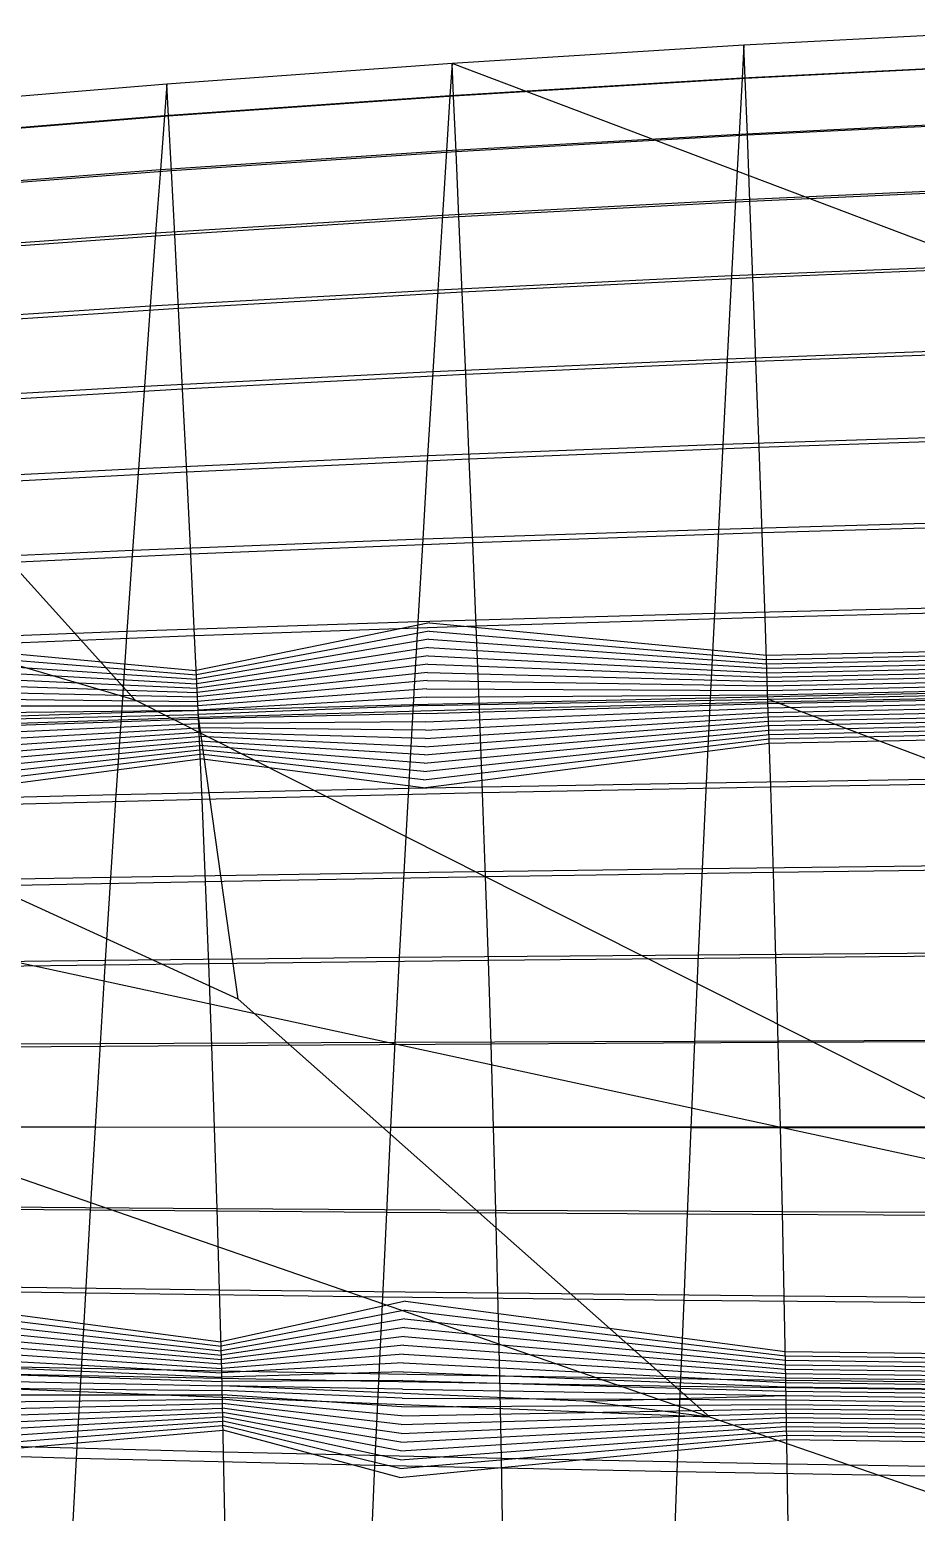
# Model space of a CAD drawing. Extents: x -483 to 483, y 0 to 271.
# Drawn here: x -245.2 to -164.6, y 132.9 to 267.4 of the extents above; entities that cross this region are included whole.
import ezdxf

# ---------------------------------------------------------------- set-up
doc = ezdxf.new("R2010")
doc.units = 0

msp = doc.modelspace()

# ---------------------------------------------------------------- linework, layer by layer
at = {"layer": 'default', "color": 5, "linetype": 'CONTINUOUS'}
for p, q in [((-153.343, 267.429, 16.342), (-180.304, 266.009, 22.682)), ((-153.343, 267.429, 16.342), (-180.304, 266.009, 22.682)), ((-180.304, 266.009, 22.682), (-206.811, 264.368, 30.019)), ((-180.304, 266.009, 22.682), (-206.811, 264.368, 30.019)), ((-180.304, 266.009, 22.682), (-180.467, 263.02, 22.023)), ((-206.811, 264.368, 30.019), (-232.703, 262.487, 38.565)), ((-206.811, 264.368, 30.019), (-232.703, 262.487, 38.565)), ((-206.811, 264.368, 30.019), (-206.999, 261.43, 29.375)), ((-153.484, 264.397, 15.671), (-180.467, 263.02, 22.023)), ((-232.703, 262.487, 38.565), (-257.892, 260.375, 48.367)), ((-232.703, 262.487, 38.565), (-257.892, 260.375, 48.367)), ((-232.703, 262.487, 38.565), (-232.923, 259.608, 37.94)), ((-180.467, 263.02, 22.023), (-206.999, 261.43, 29.375)), ((-180.467, 263.02, 22.023), (-180.741, 257.926, 20.911)), ((-206.999, 261.43, 29.375), (-232.923, 259.608, 37.94)), ((-206.999, 261.43, 29.375), (-207.316, 256.424, 28.288)), ((-232.923, 259.608, 37.94), (-258.139, 257.562, 47.764)), ((-232.923, 259.608, 37.94), (-233.293, 254.701, 36.886)), ((-153.721, 259.228, 14.539), (-180.741, 257.926, 20.911)), ((-180.741, 257.926, 20.911), (-207.316, 256.424, 28.288)), ((-180.741, 257.926, 20.911), (-181.061, 251.956, 19.615)), ((-207.316, 256.424, 28.288), (-233.293, 254.701, 36.886)), ((-207.316, 256.424, 28.288), (-207.686, 250.556, 27.021)), ((-233.293, 254.701, 36.886), (-258.555, 252.768, 46.746)), ((-233.293, 254.701, 36.886), (-233.725, 248.951, 35.658)), ((-153.998, 253.17, 13.221), (-181.061, 251.956, 19.615)), ((-181.061, 251.956, 19.615), (-207.686, 250.556, 27.021)), ((-181.061, 251.956, 19.615), (-181.425, 245.072, 18.141)), ((-207.686, 250.556, 27.021), (-233.725, 248.951, 35.658)), ((-207.686, 250.556, 27.021), (-208.106, 243.79, 25.579)), ((-233.725, 248.951, 35.658), (-259.041, 247.149, 45.56)), ((-233.725, 248.951, 35.658), (-234.216, 242.319, 34.26)), ((-181.425, 245.072, 18.141), (-208.106, 243.79, 25.579)), ((-181.425, 245.072, 18.141), (-181.819, 237.53, 16.544)), ((-154.313, 246.184, 11.72), (-181.425, 245.072, 18.141)), ((-208.106, 243.79, 25.579), (-234.216, 242.319, 34.26)), ((-208.106, 243.79, 25.579), (-208.561, 236.377, 24.018)), ((-234.216, 242.319, 34.26), (-259.593, 240.67, 44.209)), ((-234.216, 242.319, 34.26), (-234.748, 235.055, 32.746)), ((-154.654, 238.532, 10.095), (-181.819, 237.53, 16.544)), ((-181.819, 237.53, 16.544), (-208.561, 236.377, 24.018)), ((-181.819, 237.53, 16.544), (-182.218, 229.772, 14.924)), ((-208.561, 236.377, 24.018), (-234.748, 235.055, 32.746)), ((-208.561, 236.377, 24.018), (-209.023, 228.752, 22.434)), ((-234.748, 235.055, 32.746), (-260.191, 233.572, 42.747)), ((-234.748, 235.055, 32.746), (-235.288, 227.582, 31.21)), ((-155, 230.66, 8.447), (-182.218, 229.772, 14.924)), ((-182.218, 229.772, 14.924), (-209.023, 228.752, 22.434)), ((-182.218, 229.772, 14.924), (-182.608, 222.07, 13.343)), ((-235.288, 227.582, 31.21), (-260.799, 226.27, 41.263)), ((-235.288, 227.582, 31.21), (-235.815, 220.163, 29.71)), ((-209.023, 228.752, 22.434), (-235.288, 227.582, 31.21)), ((-209.023, 228.752, 22.434), (-209.474, 221.183, 20.889)), ((-182.608, 222.07, 13.343), (-209.474, 221.183, 20.889)), ((-182.608, 222.07, 13.343), (-182.989, 214.425, 11.802)), ((-155.337, 222.845, 6.839), (-182.608, 222.07, 13.343)), ((-209.474, 221.183, 20.889), (-235.815, 220.163, 29.71)), ((-209.474, 221.183, 20.889), (-209.914, 213.668, 19.381)), ((-235.815, 220.163, 29.71), (-261.391, 219.021, 39.814)), ((-235.815, 220.163, 29.71), (-236.328, 212.799, 28.248)), ((-182.989, 214.425, 11.802), (-209.914, 213.668, 19.381)), ((-182.989, 214.425, 11.802), (-183.363, 206.762, 10.286)), ((-155.666, 215.087, 5.271), (-182.989, 214.425, 11.802)), ((-236.328, 212.799, 28.248), (-261.969, 211.826, 38.401)), ((-236.328, 212.799, 28.248), (-236.834, 205.417, 26.809)), ((-209.914, 213.668, 19.381), (-236.328, 212.799, 28.248)), ((-208.859, 213.595, 22.997), (-230.039, 209.269, 46.148)), ((-208.887, 212.845, 22.9), (-230.02, 208.869, 46.2)), ((-209.914, 213.668, 19.381), (-210.346, 206.136, 17.898)), ((-208.916, 212.096, 22.803), (-230.002, 208.468, 46.253)), ((-208.944, 211.346, 22.707), (-229.984, 208.068, 46.305)), ((-208.972, 210.597, 22.61), (-229.965, 207.668, 46.358)), ((-209, 209.847, 22.513), (-229.947, 207.267, 46.41)), ((-209.029, 209.098, 22.416), (-229.929, 206.867, 46.462)), ((-209.057, 208.348, 22.319), (-229.91, 206.466, 46.515)), ((-209.085, 207.599, 22.222), (-229.892, 206.066, 46.567)), ((-155.99, 207.312, 3.729), (-183.363, 206.762, 10.286)), ((-210.346, 206.136, 17.898), (-236.834, 205.417, 26.809)), ((-209.113, 206.849, 22.126), (-229.873, 205.666, 46.619)), ((-209.142, 206.1, 22.029), (-229.855, 205.265, 46.672)), ((-210.346, 206.136, 17.898), (-210.772, 198.551, 16.439)), ((-183.363, 206.762, 10.286), (-210.346, 206.136, 17.898)), ((-183.363, 206.762, 10.286), (-183.731, 199.045, 8.794)), ((-236.834, 205.417, 26.809), (-262.538, 204.613, 37.011)), ((-236.834, 205.417, 26.809), (-237.332, 197.983, 25.393)), ((-209.17, 205.35, 21.932), (-229.837, 204.865, 46.723)), ((-209.198, 204.601, 21.835), (-229.819, 204.465, 46.774)), ((-209.226, 203.851, 21.738), (-229.801, 204.064, 46.824)), ((-209.255, 203.102, 21.641), (-229.784, 203.664, 46.874)), ((-209.283, 202.352, 21.545), (-229.766, 203.264, 46.925)), ((-209.311, 201.603, 21.448), (-229.748, 202.863, 46.975)), ((-209.339, 200.853, 21.351), (-229.73, 202.463, 47.026)), ((-209.368, 200.104, 21.254), (-229.713, 202.062, 47.076)), ((-209.396, 199.354, 21.157), (-229.695, 201.662, 47.127)), ((-209.424, 198.605, 21.06), (-229.677, 201.262, 47.177)), ((-156.308, 199.481, 2.212), (-183.731, 199.045, 8.794)), ((-237.332, 197.983, 25.393), (-263.098, 197.349, 35.642)), ((-237.332, 197.983, 25.393), (-237.82, 190.484, 24.002)), ((-210.772, 198.551, 16.439), (-237.332, 197.983, 25.393)), ((-210.772, 198.551, 16.439), (-211.19, 190.9, 15.006)), ((-183.731, 199.045, 8.794), (-210.772, 198.551, 16.439)), ((-183.731, 199.045, 8.794), (-184.092, 191.26, 7.33)), ((-184.092, 191.26, 7.33), (-211.19, 190.9, 15.006)), ((-184.092, 191.26, 7.33), (-184.446, 183.437, 5.894)), ((-156.62, 191.582, 0.723), (-184.092, 191.26, 7.33)), ((-237.82, 190.484, 24.002), (-263.648, 190.022, 34.298)), ((-237.82, 190.484, 24.002), (-238.3, 182.947, 22.638)), ((-211.19, 190.9, 15.006), (-237.82, 190.484, 24.002)), ((-211.19, 190.9, 15.006), (-211.6, 183.21, 13.601)), ((-211.6, 183.21, 13.601), (-238.3, 182.947, 22.638)), ((-211.6, 183.21, 13.601), (-211.999, 175.5, 12.233)), ((-184.446, 183.437, 5.894), (-211.6, 183.21, 13.601)), ((-184.446, 183.437, 5.894), (-184.791, 175.593, 4.496)), ((-156.927, 183.644, -0.738), (-184.446, 183.437, 5.894)), ((-238.3, 182.947, 22.638), (-264.188, 182.658, 32.978)), ((-238.3, 182.947, 22.638), (-238.766, 175.391, 21.31)), ((-238.766, 175.391, 21.31), (-264.713, 175.274, 31.693)), ((-238.766, 175.391, 21.31), (-239.222, 167.831, 20.013)), ((-211.999, 175.5, 12.233), (-238.766, 175.391, 21.31)), ((-211.999, 175.5, 12.233), (-212.388, 167.787, 10.897)), ((-184.791, 175.593, 4.496), (-211.999, 175.5, 12.233)), ((-184.791, 175.593, 4.496), (-185.128, 167.746, 3.132)), ((-157.225, 175.685, -2.158), (-184.791, 175.593, 4.496)), ((-239.222, 167.831, 20.013), (-265.227, 167.888, 30.439)), ((-239.222, 167.831, 20.013), (-239.666, 160.282, 18.75)), ((-212.388, 167.787, 10.897), (-239.222, 167.831, 20.013)), ((-212.388, 167.787, 10.897), (-212.767, 160.085, 9.597)), ((-185.128, 167.746, 3.132), (-212.388, 167.787, 10.897)), ((-185.128, 167.746, 3.132), (-185.455, 159.909, 1.804)), ((-157.516, 167.723, -3.545), (-185.128, 167.746, 3.132)), ((-239.666, 160.282, 18.75), (-265.727, 160.511, 29.217)), ((-239.666, 160.282, 18.75), (-240.1, 152.75, 17.516)), ((-212.767, 160.085, 9.597), (-239.666, 160.282, 18.75)), ((-212.767, 160.085, 9.597), (-213.138, 152.399, 8.327)), ((-185.455, 159.909, 1.804), (-212.767, 160.085, 9.597)), ((-185.455, 159.909, 1.804), (-185.775, 152.09, 0.507)), ((-157.799, 159.771, -4.894), (-185.455, 159.909, 1.804)), ((-240.1, 152.75, 17.516), (-266.215, 153.15, 28.022)), ((-240.1, 152.75, 17.516), (-240.52, 145.239, 16.318)), ((-213.138, 152.399, 8.327), (-240.1, 152.75, 17.516)), ((-213.138, 152.399, 8.327), (-213.497, 144.737, 7.094)), ((-185.775, 152.09, 0.507), (-213.138, 152.399, 8.327)), ((-185.775, 152.09, 0.507), (-186.086, 144.294, -0.751)), ((-158.076, 151.838, -6.213), (-185.775, 152.09, 0.507)), ((-211.048, 152.021, 15.492), (-227.798, 148.332, 52.527)), ((-211.074, 151.221, 15.402), (-227.787, 147.931, 52.556)), ((-211.101, 150.422, 15.312), (-227.777, 147.531, 52.586)), ((-211.127, 149.622, 15.222), (-227.766, 147.131, 52.615)), ((-211.153, 148.823, 15.132), (-227.756, 146.731, 52.645)), ((-211.179, 148.023, 15.042), (-227.746, 146.33, 52.674)), ((-211.205, 147.224, 14.953), (-227.735, 145.93, 52.704)), ((-240.52, 145.239, 16.318), (-266.69, 145.812, 26.863)), ((-211.232, 146.424, 14.863), (-227.725, 145.53, 52.732)), ((-211.258, 145.625, 14.773), (-227.716, 145.13, 52.758)), ((-240.52, 145.239, 16.318), (-240.928, 137.759, 15.157)), ((-213.497, 144.737, 7.094), (-240.52, 145.239, 16.318)), ((-211.284, 144.825, 14.683), (-227.707, 144.73, 52.785)), ((-211.31, 144.025, 14.593), (-227.698, 144.329, 52.811)), ((-213.497, 144.737, 7.094), (-213.846, 137.104, 5.9)), ((-186.086, 144.294, -0.751), (-213.497, 144.737, 7.094)), ((-186.086, 144.294, -0.751), (-186.387, 136.53, -1.971)), ((-158.344, 143.928, -7.491), (-186.086, 144.294, -0.751)), ((-211.337, 143.226, 14.503), (-227.689, 143.929, 52.837)), ((-211.363, 142.426, 14.413), (-227.679, 143.529, 52.863)), ((-211.389, 141.627, 14.323), (-227.67, 143.129, 52.889)), ((-211.415, 140.827, 14.233), (-227.661, 142.729, 52.915)), ((-211.441, 140.028, 14.143), (-227.652, 142.329, 52.941)), ((-211.468, 139.228, 14.054), (-227.643, 141.928, 52.967)), ((-211.494, 138.429, 13.964), (-227.634, 141.528, 52.994)), ((-211.52, 137.629, 13.874), (-227.624, 141.128, 53.02)), ((-211.546, 136.83, 13.784), (-227.615, 140.728, 53.046)), ((-211.573, 136.03, 13.694), (-227.606, 140.328, 53.072)), ((-240.928, 137.759, 15.157), (-267.15, 138.502, 25.738)), ((-240.928, 137.759, 15.157), (-241.321, 130.312, 14.038)), ((-213.846, 137.104, 5.9), (-240.928, 137.759, 15.157)), ((-213.846, 137.104, 5.9), (-214.181, 129.507, 4.749)), ((-186.387, 136.53, -1.971), (-213.846, 137.104, 5.9)), ((-186.387, 136.53, -1.971), (-186.676, 128.801, -3.145)), ((-158.604, 136.049, -8.73), (-186.387, 136.53, -1.971))]:
    msp.add_line(p, q, dxfattribs=at)
at = {"layer": 'default', "color": 3, "linetype": 'CONTINUOUS'}
for p, q in [((-180.186, 262.995, 23.161), (-180.304, 266.009, 22.682)), ((-206.676, 261.404, 30.481), (-206.811, 264.368, 30.019)), ((-153.24, 264.372, 16.835), (-180.186, 262.995, 23.161)), ((-232.548, 259.58, 39.006), (-232.703, 262.487, 38.565)), ((-180.186, 262.995, 23.161), (-206.676, 261.404, 30.481)), ((-179.987, 257.858, 23.968), (-180.186, 262.995, 23.161)), ((-206.676, 261.404, 30.481), (-232.548, 259.58, 39.006)), ((-206.449, 256.353, 31.26), (-206.676, 261.404, 30.481)), ((-232.548, 259.58, 39.006), (-257.721, 257.533, 48.786)), ((-232.287, 254.627, 39.749), (-232.548, 259.58, 39.006)), ((-153.065, 259.162, 17.666), (-179.987, 257.858, 23.968)), ((-179.987, 257.858, 23.968), (-206.449, 256.353, 31.26)), ((-179.755, 251.833, 24.906), (-179.987, 257.858, 23.968)), ((-206.449, 256.353, 31.26), (-232.287, 254.627, 39.749)), ((-206.186, 250.428, 32.164), (-206.449, 256.353, 31.26)), ((-232.287, 254.627, 39.749), (-257.432, 252.69, 49.491)), ((-231.984, 248.817, 40.613), (-232.287, 254.627, 39.749)), ((-152.863, 253.051, 18.631), (-179.755, 251.833, 24.906)), ((-179.755, 251.833, 24.906), (-206.186, 250.428, 32.164)), ((-179.493, 244.892, 25.968), (-179.755, 251.833, 24.906)), ((-206.186, 250.428, 32.164), (-231.984, 248.817, 40.613)), ((-205.887, 243.603, 33.188), (-206.186, 250.428, 32.164)), ((-231.984, 248.817, 40.613), (-257.097, 247.011, 50.31)), ((-231.64, 242.125, 41.59), (-231.984, 248.817, 40.613)), ((-152.633, 246.011, 19.725), (-179.493, 244.892, 25.968)), ((-205.887, 243.603, 33.188), (-231.64, 242.125, 41.59)), ((-179.493, 244.892, 25.968), (-205.887, 243.603, 33.188)), ((-205.565, 236.138, 34.293), (-205.887, 243.603, 33.188)), ((-179.211, 237.301, 27.114), (-179.493, 244.892, 25.968)), ((-231.64, 242.125, 41.59), (-256.718, 240.467, 51.238)), ((-231.27, 234.805, 42.645), (-231.64, 242.125, 41.59)), ((-152.386, 238.311, 20.905), (-179.211, 237.301, 27.114)), ((-179.211, 237.301, 27.114), (-205.565, 236.138, 34.293)), ((-178.925, 229.493, 28.27), (-179.211, 237.301, 27.114)), ((-205.565, 236.138, 34.293), (-231.27, 234.805, 42.645)), ((-205.239, 228.461, 35.408), (-205.565, 236.138, 34.293)), ((-231.27, 234.805, 42.645), (-256.308, 233.311, 52.238)), ((-230.896, 227.277, 43.709), (-231.27, 234.805, 42.645)), ((-152.136, 230.392, 22.096), (-178.925, 229.493, 28.27)), ((-178.925, 229.493, 28.27), (-205.239, 228.461, 35.408)), ((-178.649, 221.75, 29.391), (-178.925, 229.493, 28.27)), ((-205.239, 228.461, 35.408), (-230.896, 227.277, 43.709)), ((-204.924, 220.847, 36.488), (-205.239, 228.461, 35.408)), ((-230.896, 227.277, 43.709), (-255.895, 225.951, 53.248)), ((-230.534, 219.811, 44.739), (-230.896, 227.277, 43.709)), ((-151.894, 222.538, 23.25), (-178.649, 221.75, 29.391)), ((-204.924, 220.847, 36.488), (-230.534, 219.811, 44.739)), ((-178.649, 221.75, 29.391), (-204.924, 220.847, 36.488)), ((-204.619, 213.292, 37.536), (-204.924, 220.847, 36.488)), ((-178.381, 214.066, 30.478), (-178.649, 221.75, 29.391)), ((-230.534, 219.811, 44.739), (-255.496, 218.652, 54.224)), ((-230.183, 212.402, 45.739), (-230.534, 219.811, 44.739)), ((-178.381, 214.066, 30.478), (-204.619, 213.292, 37.536)), ((-151.659, 214.744, 24.37), (-178.381, 214.066, 30.478)), ((-178.121, 206.385, 31.532), (-178.381, 214.066, 30.478)), ((-204.619, 213.292, 37.536), (-230.183, 212.402, 45.739)), ((-204.323, 205.739, 38.551), (-204.619, 213.292, 37.536)), ((-230.183, 212.402, 45.739), (-255.108, 211.409, 55.172)), ((-229.843, 204.997, 46.707), (-230.183, 212.402, 45.739)), ((-178.121, 206.385, 31.532), (-204.323, 205.739, 38.551)), ((-151.431, 206.953, 25.456), (-178.121, 206.385, 31.532)), ((-177.869, 198.671, 32.552), (-178.121, 206.385, 31.532)), ((-229.843, 204.997, 46.707), (-254.733, 204.169, 56.089)), ((-204.323, 205.739, 38.551), (-229.843, 204.997, 46.707)), ((-229.513, 197.559, 47.643), (-229.843, 204.997, 46.707)), ((-204.036, 198.153, 39.534), (-204.323, 205.739, 38.551)), ((-204.036, 198.153, 39.534), (-229.513, 197.559, 47.643)), ((-177.869, 198.671, 32.552), (-204.036, 198.153, 39.534)), ((-203.763, 190.545, 40.47), (-204.036, 198.153, 39.534)), ((-151.21, 199.129, 26.507), (-177.869, 198.671, 32.552)), ((-177.629, 190.933, 33.525), (-177.869, 198.671, 32.552)), ((-229.513, 197.559, 47.643), (-254.37, 196.897, 56.976)), ((-229.2, 190.099, 48.536), (-229.513, 197.559, 47.643)), ((-151, 191.28, 27.511), (-177.629, 190.933, 33.525)), ((-229.2, 190.099, 48.536), (-254.024, 189.604, 57.821)), ((-203.763, 190.545, 40.47), (-229.2, 190.099, 48.536)), ((-228.903, 182.644, 49.381), (-229.2, 190.099, 48.536)), ((-177.629, 190.933, 33.525), (-203.763, 190.545, 40.47)), ((-203.504, 182.942, 41.358), (-203.763, 190.545, 40.47)), ((-177.401, 183.201, 34.448), (-177.629, 190.933, 33.525)), ((-177.401, 183.201, 34.448), (-203.504, 182.942, 41.358)), ((-150.8, 183.438, 28.463), (-177.401, 183.201, 34.448)), ((-177.188, 175.49, 35.31), (-177.401, 183.201, 34.448)), ((-228.903, 182.644, 49.381), (-253.697, 182.316, 58.621)), ((-203.504, 182.942, 41.358), (-228.903, 182.644, 49.381)), ((-228.626, 175.21, 50.169), (-228.903, 182.644, 49.381)), ((-203.262, 175.36, 42.187), (-203.504, 182.942, 41.358)), ((-228.626, 175.21, 50.169), (-253.392, 175.048, 59.366)), ((-203.262, 175.36, 42.187), (-228.626, 175.21, 50.169)), ((-228.369, 167.8, 50.9), (-228.626, 175.21, 50.169)), ((-177.188, 175.49, 35.31), (-203.262, 175.36, 42.187)), ((-203.038, 167.804, 42.956), (-203.262, 175.36, 42.187)), ((-150.613, 175.616, 29.353), (-177.188, 175.49, 35.31)), ((-176.991, 167.805, 36.111), (-177.188, 175.49, 35.31)), ((-228.369, 167.8, 50.9), (-253.11, 167.805, 60.056)), ((-203.038, 167.804, 42.956), (-228.369, 167.8, 50.9)), ((-228.133, 160.411, 51.571), (-228.369, 167.8, 50.9)), ((-176.991, 167.805, 36.111), (-203.038, 167.804, 42.956)), ((-202.832, 160.268, 43.663), (-203.038, 167.804, 42.956)), ((-150.44, 167.821, 30.18), (-176.991, 167.805, 36.111)), ((-176.809, 160.141, 36.847), (-176.991, 167.805, 36.111)), ((-228.133, 160.411, 51.571), (-252.851, 160.582, 60.688)), ((-227.919, 153.03, 52.18), (-228.133, 160.411, 51.571)), ((-202.832, 160.268, 43.663), (-228.133, 160.411, 51.571)), ((-202.644, 152.74, 44.306), (-202.832, 160.268, 43.663)), ((-176.809, 160.141, 36.847), (-202.832, 160.268, 43.663)), ((-176.644, 152.485, 37.517), (-176.809, 160.141, 36.847)), ((-150.28, 160.046, 30.941), (-176.809, 160.141, 36.847)), ((-227.919, 153.03, 52.18), (-252.617, 153.366, 61.261)), ((-227.728, 145.66, 52.724), (-227.919, 153.03, 52.18)), ((-202.644, 152.74, 44.306), (-227.919, 153.03, 52.18)), ((-202.477, 145.222, 44.88), (-202.644, 152.74, 44.306)), ((-176.644, 152.485, 37.517), (-202.644, 152.74, 44.306)), ((-176.495, 144.839, 38.118), (-176.644, 152.485, 37.517)), ((-150.134, 152.28, 31.635), (-176.644, 152.485, 37.517)), ((-227.728, 145.66, 52.724), (-252.408, 146.161, 61.772)), ((-227.56, 138.322, 53.203), (-227.728, 145.66, 52.724)), ((-202.477, 145.222, 44.88), (-227.728, 145.66, 52.724)), ((-202.329, 137.738, 45.388), (-202.477, 145.222, 44.88)), ((-176.495, 144.839, 38.118), (-202.477, 145.222, 44.88)), ((-176.364, 137.227, 38.649), (-176.495, 144.839, 38.118)), ((-150.004, 144.524, 32.257), (-176.495, 144.839, 38.118)), ((-227.56, 138.322, 53.203), (-252.225, 138.988, 62.22)), ((-227.417, 131.039, 53.609), (-227.56, 138.322, 53.203)), ((-202.329, 137.738, 45.388), (-227.56, 138.322, 53.203)), ((-202.203, 130.31, 45.819), (-202.329, 137.738, 45.388)), ((-176.364, 137.227, 38.649), (-202.329, 137.738, 45.388)), ((-176.253, 129.672, 39.103), (-176.364, 137.227, 38.649)), ((-149.888, 136.803, 32.808), (-176.364, 137.227, 38.649))]:
    msp.add_line(p, q, dxfattribs=at)
at = {"layer": 'default', "color": 30, "linetype": 'CONTINUOUS'}
for p, q in [((-162.368, 247.553, 94.462), (-206.811, 264.368, 30.019)), ((-235.596, 206.566, 259.531), (-261.877, 235.738, 146.136)), ((-235.596, 206.566, 259.531), (-315.352, 230.134, 173.023)), ((-144.868, 160.838, 432.962), (-369.351, 209.379, 259.193)), ((-144.868, 160.838, 432.962), (-235.596, 206.566, 259.531))]:
    msp.add_line(p, q, dxfattribs=at)
at = {"layer": 'default', "color": 1, "linetype": 'CONTINUOUS'}
for p, q in [((-208.887, 212.845, 22.9), (-178.252, 210.266, 30.999)), ((-208.859, 213.595, 22.997), (-178.265, 210.666, 30.944)), ((-260.625, 211.308, 41.687), (-230.02, 208.869, 46.2)), ((-260.586, 212.057, 41.782), (-230.039, 209.269, 46.148)), ((-208.944, 211.346, 22.707), (-178.225, 209.465, 31.109)), ((-208.916, 212.096, 22.803), (-178.238, 209.866, 31.054)), ((-260.664, 210.559, 41.591), (-230.002, 208.468, 46.253)), ((-208.972, 210.597, 22.61), (-178.211, 209.065, 31.164)), ((-260.742, 209.06, 41.4), (-229.965, 207.668, 46.358)), ((-260.703, 209.809, 41.496), (-229.984, 208.068, 46.305)), ((-209.029, 209.098, 22.416), (-178.184, 208.265, 31.274)), ((-209, 209.847, 22.513), (-178.198, 208.665, 31.219)), ((-260.82, 207.562, 41.21), (-229.929, 206.867, 46.462)), ((-260.781, 208.311, 41.305), (-229.947, 207.267, 46.41)), ((-209.085, 207.599, 22.222), (-178.157, 207.464, 31.384)), ((-209.057, 208.348, 22.319), (-178.171, 207.865, 31.329)), ((-260.898, 206.063, 41.019), (-229.892, 206.066, 46.567)), ((-260.859, 206.813, 41.114), (-229.91, 206.466, 46.515)), ((-209.17, 205.35, 21.932), (-178.117, 206.264, 31.548)), ((-209.142, 206.1, 22.029), (-178.13, 206.664, 31.494)), ((-209.113, 206.849, 22.126), (-178.144, 207.064, 31.439)), ((-261.016, 203.816, 40.732), (-229.837, 204.865, 46.723)), ((-260.977, 204.565, 40.828), (-229.855, 205.265, 46.672)), ((-260.937, 205.314, 40.923), (-229.873, 205.666, 46.619)), ((-209.283, 202.352, 21.545), (-178.064, 204.663, 31.76)), ((-209.255, 203.102, 21.641), (-178.077, 205.063, 31.707)), ((-209.226, 203.851, 21.738), (-178.09, 205.463, 31.654)), ((-209.198, 204.601, 21.835), (-178.103, 205.863, 31.601)), ((-261.172, 200.819, 40.35), (-229.766, 203.264, 46.925)), ((-261.133, 201.568, 40.446), (-229.784, 203.664, 46.874)), ((-261.094, 202.318, 40.541), (-229.801, 204.064, 46.824)), ((-261.055, 203.067, 40.637), (-229.819, 204.465, 46.774)), ((-209.368, 200.104, 21.254), (-178.025, 203.462, 31.918)), ((-209.339, 200.853, 21.351), (-178.038, 203.862, 31.865)), ((-209.311, 201.603, 21.448), (-178.051, 204.263, 31.813)), ((-261.289, 198.572, 40.064), (-229.713, 202.062, 47.076)), ((-261.25, 199.321, 40.159), (-229.73, 202.463, 47.026)), ((-261.211, 200.07, 40.255), (-229.748, 202.863, 46.975)), ((-209.424, 198.605, 21.06), (-177.999, 202.662, 32.024)), ((-209.396, 199.354, 21.157), (-178.012, 203.062, 31.971)), ((-261.367, 197.073, 39.873), (-229.677, 201.262, 47.177)), ((-261.328, 197.822, 39.968), (-229.695, 201.662, 47.127)), ((-263.529, 152.3, 34.589), (-227.787, 147.931, 52.556)), ((-263.492, 153.099, 34.678), (-227.798, 148.332, 52.527)), ((-263.565, 151.501, 34.5), (-227.777, 147.531, 52.586)), ((-211.074, 151.221, 15.402), (-176.539, 147.06, 37.944)), ((-211.048, 152.021, 15.492), (-176.546, 147.46, 37.912)), ((-263.638, 149.902, 34.322), (-227.756, 146.731, 52.645)), ((-263.602, 150.702, 34.411), (-227.766, 147.131, 52.615)), ((-211.127, 149.622, 15.222), (-176.523, 146.26, 38.006)), ((-211.101, 150.422, 15.312), (-176.531, 146.66, 37.975)), ((-263.711, 148.304, 34.144), (-227.735, 145.93, 52.704)), ((-263.674, 149.103, 34.233), (-227.746, 146.33, 52.674)), ((-211.153, 148.823, 15.132), (-176.515, 145.86, 38.038)), ((-263.783, 146.705, 33.967), (-227.716, 145.13, 52.758)), ((-263.747, 147.505, 34.055), (-227.725, 145.53, 52.732)), ((-211.205, 147.224, 14.953), (-176.5, 145.059, 38.101)), ((-211.179, 148.023, 15.042), (-176.508, 145.46, 38.069)), ((-263.82, 145.906, 33.878), (-227.707, 144.73, 52.785)), ((-211.258, 145.625, 14.773), (-176.485, 144.259, 38.158)), ((-211.232, 146.424, 14.863), (-176.492, 144.659, 38.131)), ((-263.893, 144.308, 33.7), (-227.689, 143.929, 52.837)), ((-263.856, 145.107, 33.789), (-227.698, 144.329, 52.811)), ((-211.31, 144.025, 14.593), (-176.472, 143.459, 38.214)), ((-211.284, 144.825, 14.683), (-176.479, 143.859, 38.186)), ((-264.002, 141.91, 33.433), (-227.661, 142.729, 52.915)), ((-263.965, 142.709, 33.522), (-227.67, 143.129, 52.889)), ((-263.929, 143.509, 33.611), (-227.679, 143.529, 52.863)), ((-211.363, 142.426, 14.413), (-176.458, 142.659, 38.27)), ((-211.337, 143.226, 14.503), (-176.465, 143.059, 38.242)), ((-264.111, 139.512, 33.166), (-227.634, 141.528, 52.994)), ((-264.074, 140.312, 33.255), (-227.643, 141.928, 52.967)), ((-264.038, 141.111, 33.344), (-227.652, 142.329, 52.941)), ((-211.441, 140.028, 14.143), (-176.437, 141.458, 38.354)), ((-211.415, 140.827, 14.233), (-176.444, 141.859, 38.326)), ((-211.389, 141.627, 14.323), (-176.451, 142.259, 38.298)), ((-264.22, 137.115, 32.9), (-227.606, 140.328, 53.072)), ((-264.184, 137.914, 32.989), (-227.615, 140.728, 53.046)), ((-264.147, 138.713, 33.077), (-227.624, 141.128, 53.02)), ((-211.52, 137.629, 13.874), (-176.417, 140.258, 38.438)), ((-211.494, 138.429, 13.964), (-176.423, 140.658, 38.41)), ((-211.468, 139.228, 14.054), (-176.43, 141.058, 38.382)), ((-211.573, 136.03, 13.694), (-176.403, 139.458, 38.494)), ((-211.546, 136.83, 13.784), (-176.41, 139.858, 38.466))]:
    msp.add_line(p, q, dxfattribs=at)
at = {"layer": 'default', "color": 2, "linetype": 'CONTINUOUS'}
for p, q in [((-178.265, 210.666, 30.944), (-151.556, 211.238, 24.859)), ((-178.252, 210.266, 30.999), (-178.265, 210.266, 30.944)), ((-178.252, 210.266, 30.999), (-151.544, 210.837, 24.914)), ((-178.238, 209.866, 31.054), (-151.533, 210.437, 24.97)), ((-178.225, 209.465, 31.109), (-151.521, 210.037, 25.026)), ((-178.238, 209.866, 31.054), (-178.252, 209.866, 30.999)), ((-178.225, 209.465, 31.109), (-178.238, 209.465, 31.054)), ((-178.211, 209.065, 31.164), (-178.225, 209.065, 31.109)), ((-178.211, 209.065, 31.164), (-151.509, 209.637, 25.082)), ((-178.198, 208.665, 31.219), (-178.211, 208.665, 31.164)), ((-178.198, 208.665, 31.219), (-151.498, 209.237, 25.137)), ((-178.184, 208.265, 31.274), (-151.486, 208.837, 25.193)), ((-178.184, 208.265, 31.274), (-178.198, 208.265, 31.219)), ((-178.171, 207.865, 31.329), (-178.184, 207.865, 31.274)), ((-178.171, 207.865, 31.329), (-151.474, 208.437, 25.249)), ((-178.157, 207.464, 31.384), (-178.171, 207.464, 31.329)), ((-178.157, 207.464, 31.384), (-151.462, 208.036, 25.305)), ((-178.144, 207.064, 31.439), (-151.451, 207.636, 25.36)), ((-178.144, 207.064, 31.439), (-178.157, 207.064, 31.384)), ((-178.13, 206.664, 31.494), (-178.144, 206.664, 31.439)), ((-178.13, 206.664, 31.494), (-151.439, 207.236, 25.416)), ((-178.117, 206.264, 31.548), (-178.13, 206.264, 31.494)), ((-178.117, 206.264, 31.548), (-151.428, 206.836, 25.471)), ((-178.103, 205.863, 31.601), (-151.416, 206.436, 25.525)), ((-178.09, 205.463, 31.654), (-151.405, 206.036, 25.579)), ((-178.103, 205.863, 31.601), (-178.117, 205.863, 31.548)), ((-178.09, 205.463, 31.654), (-178.103, 205.463, 31.601)), ((-178.077, 205.063, 31.707), (-178.09, 205.063, 31.654)), ((-178.077, 205.063, 31.707), (-151.394, 205.635, 25.633)), ((-178.064, 204.663, 31.76), (-178.077, 204.663, 31.707)), ((-178.064, 204.663, 31.76), (-151.382, 205.235, 25.687)), ((-178.051, 204.263, 31.813), (-151.371, 204.835, 25.74)), ((-178.051, 204.263, 31.813), (-178.064, 204.263, 31.76)), ((-178.038, 203.862, 31.865), (-178.051, 203.862, 31.813)), ((-178.038, 203.862, 31.865), (-151.36, 204.435, 25.794)), ((-178.025, 203.462, 31.918), (-178.038, 203.462, 31.865)), ((-178.025, 203.462, 31.918), (-151.349, 204.035, 25.848)), ((-178.012, 203.062, 31.971), (-151.337, 203.635, 25.902)), ((-177.999, 202.662, 32.024), (-151.326, 203.235, 25.956)), ((-178.012, 203.062, 31.971), (-178.025, 203.062, 31.918)), ((-177.999, 202.662, 32.024), (-178.012, 202.662, 31.971)), ((-176.546, 147.46, 37.912), (-150.048, 147.125, 32.048)), ((-176.539, 147.06, 37.944), (-176.546, 147.06, 37.912)), ((-176.539, 147.06, 37.944), (-150.041, 146.725, 32.08)), ((-176.531, 146.66, 37.975), (-176.539, 146.66, 37.944)), ((-176.531, 146.66, 37.975), (-150.034, 146.325, 32.112)), ((-176.523, 146.26, 38.006), (-176.531, 146.26, 37.975)), ((-176.523, 146.26, 38.006), (-150.027, 145.925, 32.145)), ((-176.515, 145.86, 38.038), (-176.523, 145.86, 38.006)), ((-176.515, 145.86, 38.038), (-150.021, 145.525, 32.177)), ((-176.508, 145.46, 38.069), (-176.515, 145.46, 38.038)), ((-176.508, 145.46, 38.069), (-150.014, 145.125, 32.209)), ((-176.5, 145.059, 38.101), (-176.508, 145.059, 38.069)), ((-176.5, 145.059, 38.101), (-150.007, 144.725, 32.241)), ((-176.492, 144.659, 38.131), (-176.5, 144.659, 38.101)), ((-176.492, 144.659, 38.131), (-150.001, 144.325, 32.271)), ((-176.485, 144.259, 38.158), (-176.492, 144.259, 38.131)), ((-176.485, 144.259, 38.158), (-149.995, 143.925, 32.3)), ((-176.479, 143.859, 38.186), (-176.485, 143.859, 38.158)), ((-176.479, 143.859, 38.186), (-149.989, 143.525, 32.328)), ((-176.472, 143.459, 38.214), (-176.479, 143.459, 38.186)), ((-176.472, 143.459, 38.214), (-149.983, 143.125, 32.357)), ((-176.465, 143.059, 38.242), (-176.472, 143.059, 38.214)), ((-176.465, 143.059, 38.242), (-149.977, 142.725, 32.386)), ((-176.458, 142.659, 38.27), (-176.465, 142.659, 38.242)), ((-176.458, 142.659, 38.27), (-149.971, 142.324, 32.414)), ((-176.451, 142.259, 38.298), (-176.458, 142.259, 38.27)), ((-176.451, 142.259, 38.298), (-149.965, 141.924, 32.443)), ((-176.444, 141.859, 38.326), (-176.451, 141.859, 38.298)), ((-176.444, 141.859, 38.326), (-149.959, 141.524, 32.471)), ((-176.437, 141.458, 38.354), (-176.444, 141.458, 38.326)), ((-176.437, 141.458, 38.354), (-149.953, 141.124, 32.5)), ((-176.43, 141.058, 38.382), (-176.437, 141.058, 38.354)), ((-176.43, 141.058, 38.382), (-149.947, 140.724, 32.528)), ((-176.423, 140.658, 38.41), (-176.43, 140.658, 38.382)), ((-176.423, 140.658, 38.41), (-149.941, 140.324, 32.557)), ((-176.417, 140.258, 38.438), (-176.423, 140.258, 38.41)), ((-176.417, 140.258, 38.438), (-149.935, 139.924, 32.586)), ((-176.41, 139.858, 38.466), (-176.417, 139.858, 38.438)), ((-176.41, 139.858, 38.466), (-149.929, 139.524, 32.614)), ((-176.403, 139.458, 38.494), (-176.41, 139.458, 38.466)), ((-176.403, 139.458, 38.494), (-149.923, 139.124, 32.643))]:
    msp.add_line(p, q, dxfattribs=at)
at = {"layer": 'default', "color": 8, "linetype": 'CONTINUOUS'}
for p, q in [((-113.956, 182.487, 128.786), (-178.13, 206.664, 31.494)), ((-226.225, 179.439, 165.375), (-229.855, 205.265, 46.672)), ((-226.225, 179.439, 165.375), (-278.898, 203.519, 66.576)), ((-183.413, 141.49, 330.759), (-226.225, 179.439, 165.375)), ((-183.413, 141.49, 330.759), (-287.345, 177.49, 194.645)), ((-183.413, 141.49, 330.759), (-257.636, 144.501, 172.307)), ((-194.843, 142.962, 156.139), (-227.698, 144.329, 52.811)), ((-194.843, 142.962, 156.139), (-176.472, 143.459, 38.214)), ((-183.413, 141.49, 330.759), (-194.843, 142.962, 156.139)), ((-33.619, 89.974, 702.409), (-183.413, 141.49, 330.759))]:
    msp.add_line(p, q, dxfattribs=at)

doc.saveas('drawing.dxf')
